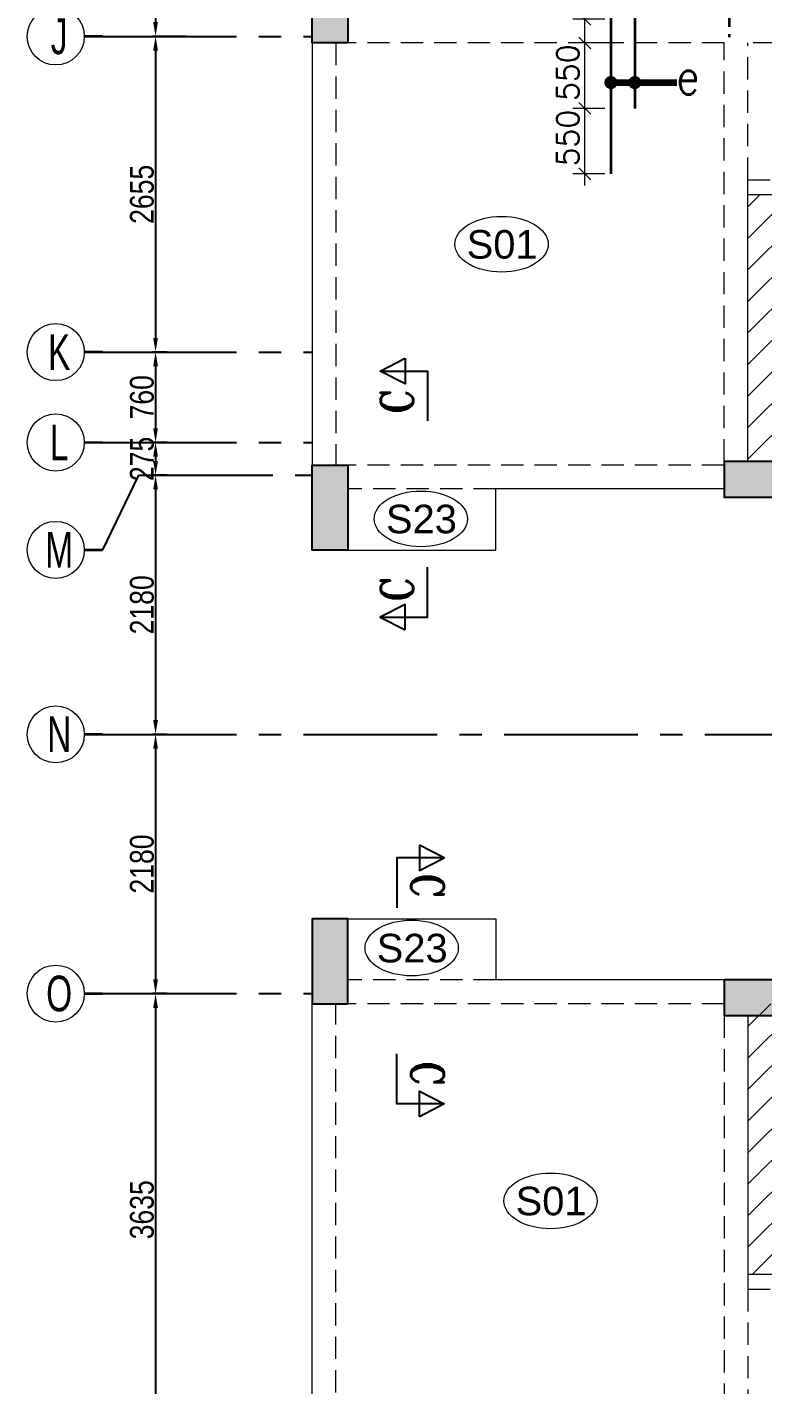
# Model space of a CAD drawing. Header units: millimetres. Extents: x 1255966 to 1543449, y 318653 to 465396.
# Drawn here: x 1255966 to 1262152, y 340698 to 352116 of the extents above; entities that cross this region are included whole.
import ezdxf
from ezdxf.enums import TextEntityAlignment as Align

# ---------------------------------------------------------------- set-up
doc = ezdxf.new("R2010")
doc.units = ezdxf.units.MM
doc.header["$LTSCALE"] = 500
doc.header["$MEASUREMENT"] = 0
doc.header["$PDMODE"] = 34
for name, pattern in [('CONTINOUS', [0]), ('DASHED2', [0.375, 0.25, -0.125]), ('HIDDEN', [0.375, 0.25, -0.125]), ('PHANTOM2', [1.25, 0.625, -0.125, 0.125, -0.125, 0.125, -0.125]), ('Site$0$CENTER2', [1.125, 0.75, -0.125, 0.125, -0.125])]:
    doc.linetypes.add(name, pattern=pattern)
doc.layers.get('Defpoints').update_dxf_attribs({"lineweight": 0})
for name, color, linetype, lineweight in [('ARROW', 1, 'Continuous', 0), ('CALL', 1, 'Continuous', 18), ('CUT OUT', 1, 'Continuous', 13), ('GRID NO.', 7, 'Continuous', 20), ('HATCH', 1, 'Continuous', 5), ('ST-DIM', 1, 'PHANTOM2', 15), ('STC REINF.BOTTOM', 7, 'Continuous', 35), ('TEXT 01', 3, 'Continuous', 15), ('TOWER AREA BEAM..', 3, 'Continuous', 20), ('TOWER COL HATCH', 253, 'Continuous', 20)]:
    doc.layers.add(name, color=color, linetype=linetype, lineweight=lineweight)
for name, color, linetype in [('GRID', 7, 'Continuous'), ('GRID DIM', 7, 'Continuous'), ('S-COLUMN-HATCH', 253, 'Continuous'), ('S-FRAMING PLAN', 4, 'Continuous'), ('S-T', 3, 'Continuous'), ('sec', 31, 'Continuous'), ('TEXT-20', 3, 'Continuous'), ('TOWER AREA COLUMN.', 6, 'Continuous')]:
    doc.layers.add(name, color=color, linetype=linetype)
doc.styles.add('ABHI', font='arial.ttf')
doc.styles.add('D50', font='arial.ttf', dxfattribs={"width": 0.8})
doc.styles.add('ROMANCE', font='romans.shx')
doc.styles.add('RT', font='romant.shx', dxfattribs={"height": 8})
doc.styles.add('S-T', font='romans.shx')
doc.dimstyles.new('GRID DIM', dxfattribs={"dimtxt": 250, "dimasz": 100, "dimexe": 75, "dimexo": 0, "dimgap": 50, "dimtad": 1, "dimdec": 0, "dimzin": 0, "dimdsep": 46, "dimtxsty": 'ROMANCE', "dimblk": 'ARCHTICK', "dimcen": 0, "dimdle": 0.5, "dimclrd": 8, "dimclre": 8, "dimclrt": 3, "dimadec": 0, "dimazin": 0, "dimtfac": 1, "dimtdec": 0, "dimtmove": 0, "dimatfit": 3, "dimldrblk": 'DOT', "dimfxl": 200, "dimtolj": 1, "dimtzin": 0, "dimlwd": -1, "dimlwe": -1, "dimarcsym": 2})
doc.dimstyles.new('INNER DIM', dxfattribs={"dimtxt": 200, "dimasz": 120, "dimexe": 25, "dimexo": 25, "dimgap": 12, "dimtad": 1, "dimdec": 0, "dimrnd": 5, "dimzin": 0, "dimdsep": 46, "dimtxsty": 'D50', "dimcen": 0.09, "dimdle": 25, "dimclrt": 6, "dimadec": 0, "dimazin": 0, "dimtfac": 1, "dimtdec": 0, "dimtofl": 0, "dimtmove": 1, "dimatfit": 3, "dimfxl": 75, "dimtolj": 1, "dimtzin": 0, "dimarcsym": 0})
pattern_1 = [(45, (-1381890.62, -304839.69), (-132.582521, 132.582521), [])]

# ---------------------------------------------------------------- blocks, each defined once
blk = doc.blocks.new('GRID MARK')
at = {"layer": 'GRID NO.', "const_width": 50}
blk.add_lwpolyline([(0, -541), (0, -891)], dxfattribs=at)
at = {"layer": 'GRID NO.'}
blk.add_circle((0, 0), 541, dxfattribs=at)
at = {"layer": 'GRID NO.', "style": 'D50', "width": 0.8}
blk.add_attdef('Y1', text='', height=500, dxfattribs=at).set_placement((-33, -267), align=Align.CENTER)
blk = doc.blocks.new('*D413')
at = {"layer": 'Defpoints', "color": 0, "linetype": 'Continuous', "transparency": 16777216}
for p in [(1257334, 353973), (1257046, 352038), (1257334, 352038)]:
    blk.add_point(p, dxfattribs=at)
at = {"layer": 'GRID DIM', "color": 0, "linetype": 'Continuous', "lineweight": -2, "transparency": 16777216}
for p, q in [((1257309, 353973), (1257021, 353973)), ((1257309, 352038), (1257021, 352038))]:
    blk.add_line(p, q, dxfattribs=at)
at = {"layer": 'GRID DIM', "linetype": 'Continuous', "lineweight": -2, "transparency": 16777216}
blk.add_line((1257046, 353853), (1257046, 352158), dxfattribs=at)
at = {"layer": 'GRID DIM', "linetype": 'Continuous', "transparency": 16777216}
for points in [[(1257026, 353853), (1257066, 353853), (1257046, 353973)], [(1257026, 352158), (1257066, 352158), (1257046, 352038)]]:
    blk.add_solid(points, dxfattribs=at)
at = {"layer": 'GRID DIM', "linetype": 'Continuous', "transparency": 16777216, "insert": (1256932, 353005), "char_height": 200, "attachment_point": 5, "rotation": 90, "style": 'D50'}
blk.add_mtext('\\A1;1935', dxfattribs=at)
blk = doc.blocks.new('*D414')
at = {"layer": 'Defpoints', "color": 0, "linetype": 'Continuous', "transparency": 16777216}
for p in [(1257334, 352038), (1257046, 349383), (1257168, 349383)]:
    blk.add_point(p, dxfattribs=at)
at = {"layer": 'GRID DIM', "color": 0, "linetype": 'Continuous', "lineweight": -2, "transparency": 16777216}
for p, q in [((1257309, 352038), (1257021, 352038)), ((1257143, 349383), (1257021, 349383))]:
    blk.add_line(p, q, dxfattribs=at)
at = {"layer": 'GRID DIM', "linetype": 'Continuous', "lineweight": -2, "transparency": 16777216}
blk.add_line((1257046, 351918), (1257046, 349503), dxfattribs=at)
at = {"layer": 'GRID DIM', "linetype": 'Continuous', "transparency": 16777216}
for points in [[(1257026, 351918), (1257066, 351918), (1257046, 352038)], [(1257026, 349503), (1257066, 349503), (1257046, 349383)]]:
    blk.add_solid(points, dxfattribs=at)
at = {"layer": 'GRID DIM', "linetype": 'Continuous', "transparency": 16777216, "insert": (1256932, 350710), "char_height": 200, "attachment_point": 5, "rotation": 90, "style": 'D50'}
blk.add_mtext('\\A1;2655', dxfattribs=at)
blk = doc.blocks.new('*D415')
at = {"layer": 'Defpoints', "color": 0, "linetype": 'Continuous', "transparency": 16777216}
for p in [(1257168, 349383), (1257046, 348623), (1257168, 348623)]:
    blk.add_point(p, dxfattribs=at)
at = {"layer": 'GRID DIM', "color": 0, "linetype": 'Continuous', "lineweight": -2, "transparency": 16777216}
for p, q in [((1257143, 349383), (1257021, 349383)), ((1257143, 348623), (1257021, 348623))]:
    blk.add_line(p, q, dxfattribs=at)
at = {"layer": 'GRID DIM', "linetype": 'Continuous', "lineweight": -2, "transparency": 16777216}
blk.add_line((1257046, 349263), (1257046, 348743), dxfattribs=at)
at = {"layer": 'GRID DIM', "linetype": 'Continuous', "transparency": 16777216}
for points in [[(1257026, 349263), (1257066, 349263), (1257046, 349383)], [(1257026, 348743), (1257066, 348743), (1257046, 348623)]]:
    blk.add_solid(points, dxfattribs=at)
at = {"layer": 'GRID DIM', "linetype": 'Continuous', "transparency": 16777216, "insert": (1256932, 349003), "char_height": 200, "attachment_point": 5, "rotation": 90, "style": 'D50'}
blk.add_mtext('\\A1;760', dxfattribs=at)
blk = doc.blocks.new('*D416')
at = {"layer": 'Defpoints', "color": 0, "linetype": 'Continuous', "transparency": 16777216}
for p in [(1257168, 348623), (1257046, 348348), (1257168, 348348)]:
    blk.add_point(p, dxfattribs=at)
at = {"layer": 'GRID DIM', "color": 0, "linetype": 'Continuous', "lineweight": -2, "transparency": 16777216}
for p, q in [((1257143, 348623), (1257021, 348623)), ((1257143, 348348), (1257021, 348348))]:
    blk.add_line(p, q, dxfattribs=at)
at = {"layer": 'GRID DIM', "linetype": 'Continuous', "lineweight": -2, "transparency": 16777216}
blk.add_line((1257046, 348503), (1257046, 348468), dxfattribs=at)
at = {"layer": 'GRID DIM', "linetype": 'Continuous', "transparency": 16777216}
for points in [[(1257026, 348503), (1257066, 348503), (1257046, 348623)], [(1257026, 348468), (1257066, 348468), (1257046, 348348)]]:
    blk.add_solid(points, dxfattribs=at)
at = {"layer": 'GRID DIM', "linetype": 'Continuous', "transparency": 16777216, "insert": (1256932, 348485), "char_height": 200, "attachment_point": 5, "rotation": 90, "style": 'D50'}
blk.add_mtext('\\A1;275', dxfattribs=at)
blk = doc.blocks.new('*D417')
at = {"layer": 'Defpoints', "color": 0, "linetype": 'Continuous', "transparency": 16777216}
for p in [(1257168, 348348), (1257046, 346168), (1257168, 346168)]:
    blk.add_point(p, dxfattribs=at)
at = {"layer": 'GRID DIM', "color": 0, "linetype": 'Continuous', "lineweight": -2, "transparency": 16777216}
for p, q in [((1257143, 348348), (1257021, 348348)), ((1257143, 346168), (1257021, 346168))]:
    blk.add_line(p, q, dxfattribs=at)
at = {"layer": 'GRID DIM', "linetype": 'Continuous', "lineweight": -2, "transparency": 16777216}
blk.add_line((1257046, 348228), (1257046, 346288), dxfattribs=at)
at = {"layer": 'GRID DIM', "linetype": 'Continuous', "transparency": 16777216}
for points in [[(1257026, 348228), (1257066, 348228), (1257046, 348348)], [(1257026, 346288), (1257066, 346288), (1257046, 346168)]]:
    blk.add_solid(points, dxfattribs=at)
at = {"layer": 'GRID DIM', "linetype": 'Continuous', "transparency": 16777216, "insert": (1256932, 347258), "char_height": 200, "attachment_point": 5, "rotation": 90, "style": 'D50'}
blk.add_mtext('\\A1;2180', dxfattribs=at)
blk = doc.blocks.new('*D418')
at = {"layer": 'Defpoints', "color": 0, "linetype": 'Continuous', "transparency": 16777216}
for p in [(1257168, 346168), (1257046, 343988), (1257168, 343988)]:
    blk.add_point(p, dxfattribs=at)
at = {"layer": 'GRID DIM', "color": 0, "linetype": 'Continuous', "lineweight": -2, "transparency": 16777216}
for p, q in [((1257143, 346168), (1257021, 346168)), ((1257143, 343988), (1257021, 343988))]:
    blk.add_line(p, q, dxfattribs=at)
at = {"layer": 'GRID DIM', "linetype": 'Continuous', "lineweight": -2, "transparency": 16777216}
blk.add_line((1257046, 346048), (1257046, 344108), dxfattribs=at)
at = {"layer": 'GRID DIM', "linetype": 'Continuous', "transparency": 16777216}
for points in [[(1257026, 346048), (1257066, 346048), (1257046, 346168)], [(1257026, 344108), (1257066, 344108), (1257046, 343988)]]:
    blk.add_solid(points, dxfattribs=at)
at = {"layer": 'GRID DIM', "linetype": 'Continuous', "transparency": 16777216, "insert": (1256932, 345078), "char_height": 200, "attachment_point": 5, "rotation": 90, "style": 'D50'}
blk.add_mtext('\\A1;2180', dxfattribs=at)
blk = doc.blocks.new('*D419')
at = {"layer": 'Defpoints', "color": 0, "linetype": 'Continuous', "transparency": 16777216}
for p in [(1257168, 343988), (1257046, 340353), (1257168, 340353)]:
    blk.add_point(p, dxfattribs=at)
at = {"layer": 'GRID DIM', "color": 0, "linetype": 'Continuous', "lineweight": -2, "transparency": 16777216}
for p, q in [((1257143, 343988), (1257021, 343988)), ((1257143, 340353), (1257021, 340353))]:
    blk.add_line(p, q, dxfattribs=at)
at = {"layer": 'GRID DIM', "linetype": 'Continuous', "lineweight": -2, "transparency": 16777216}
blk.add_line((1257046, 343868), (1257046, 340473), dxfattribs=at)
at = {"layer": 'GRID DIM', "linetype": 'Continuous', "transparency": 16777216}
for points in [[(1257026, 343868), (1257066, 343868), (1257046, 343988)], [(1257026, 340473), (1257066, 340473), (1257046, 340353)]]:
    blk.add_solid(points, dxfattribs=at)
at = {"layer": 'GRID DIM', "linetype": 'Continuous', "transparency": 16777216, "insert": (1256932, 342170), "char_height": 200, "attachment_point": 5, "rotation": 90, "style": 'D50'}
blk.add_mtext('\\A1;3635', dxfattribs=at)
blk = doc.blocks.new('_ArchTick')
at = {"color": 0, "linetype": 'ByBlock', "const_width": 0.15}
blk.add_lwpolyline([(-0.5, -0.5), (0.5, 0.5)], dxfattribs=at)
blk = doc.blocks.new('_Dot')
at = {"color": 0, "linetype": 'ByBlock', "lineweight": -2}
blk.add_line((-0.5, 0), (-1, 0), dxfattribs=at)
at = {"color": 0, "linetype": 'ByBlock', "const_width": 0.5}
blk.add_lwpolyline([(-0.25, 0, 1), (0.25, 0, 1)], format="xyb", close=True, dxfattribs=at)
blk = doc.blocks.new('_Oblique')
at = {"color": 0, "linetype": 'ByBlock', "lineweight": -2}
blk.add_line((-0.5, -0.5), (0.5, 0.5), dxfattribs=at)
blk = doc.blocks.new('*D733')
at = {"layer": 'Defpoints', "color": 0, "linetype": 'ByBlock', "transparency": 16777216}
for p in [(1260655, 352783), (1260874, 352783), (1260874, 352183)]:
    blk.add_point(p, dxfattribs=at)
at = {"layer": 'ST-DIM', "color": 1, "linetype": 'CONTINOUS', "transparency": 16777216}
for p, q in [((1260655, 352083), (1260655, 352883)), ((1260824, 352783), (1260555, 352783)), ((1260824, 352183), (1260555, 352183))]:
    blk.add_line(p, q, dxfattribs=at)
at = {"layer": 'ST-DIM', "color": 1, "linetype": 'ByBlock', "transparency": 16777216, "xscale": 100, "yscale": 100, "zscale": 100}
for p, rotation in [((1260655, 352783), 90), ((1260655, 352183), 270)]:
    blk.add_blockref('_Oblique', p, dxfattribs=dict(at, rotation=rotation))
at = {"layer": 'ST-DIM', "color": 3, "linetype": 'ByBlock', "transparency": 16777216, "insert": (1260512, 352483), "char_height": 185, "attachment_point": 5, "rotation": 90, "style": 'ROMANCE'}
blk.add_mtext('\\A1;600', dxfattribs=at)
blk = doc.blocks.new('*D735')
at = {"layer": 'Defpoints', "color": 0, "linetype": 'ByBlock', "transparency": 16777216}
for p in [(1260655, 351983), (1260874, 351983), (1260874, 351433)]:
    blk.add_point(p, dxfattribs=at)
at = {"layer": 'ST-DIM', "color": 1, "linetype": 'CONTINOUS', "transparency": 16777216}
for p, q in [((1260655, 351333), (1260655, 352083)), ((1260824, 351983), (1260555, 351983)), ((1260824, 351433), (1260555, 351433))]:
    blk.add_line(p, q, dxfattribs=at)
at = {"layer": 'ST-DIM', "color": 1, "linetype": 'ByBlock', "transparency": 16777216, "xscale": 100, "yscale": 100, "zscale": 100}
for p, rotation in [((1260655, 351983), 90), ((1260655, 351433), 270)]:
    blk.add_blockref('_Oblique', p, dxfattribs=dict(at, rotation=rotation))
at = {"layer": 'ST-DIM', "color": 3, "linetype": 'ByBlock', "transparency": 16777216, "insert": (1260512, 351733), "char_height": 185, "attachment_point": 5, "rotation": 90, "style": 'ROMANCE'}
blk.add_mtext('\\A1;550', dxfattribs=at)
blk = doc.blocks.new('*D736')
at = {"layer": 'Defpoints', "color": 0, "linetype": 'ByBlock', "transparency": 16777216}
for p in [(1260655, 351433), (1260874, 351433), (1260874, 350883)]:
    blk.add_point(p, dxfattribs=at)
at = {"layer": 'ST-DIM', "color": 1, "linetype": 'CONTINOUS', "transparency": 16777216}
for p, q in [((1260655, 350783), (1260655, 351533)), ((1260824, 351433), (1260555, 351433)), ((1260824, 350883), (1260555, 350883))]:
    blk.add_line(p, q, dxfattribs=at)
at = {"layer": 'ST-DIM', "color": 1, "linetype": 'ByBlock', "transparency": 16777216, "xscale": 100, "yscale": 100, "zscale": 100}
for p, rotation in [((1260655, 351433), 90), ((1260655, 350883), 270)]:
    blk.add_blockref('_Oblique', p, dxfattribs=dict(at, rotation=rotation))
at = {"layer": 'ST-DIM', "color": 3, "linetype": 'ByBlock', "transparency": 16777216, "insert": (1260512, 351183), "char_height": 185, "attachment_point": 5, "rotation": 90, "style": 'ROMANCE'}
blk.add_mtext('\\A1;550', dxfattribs=at)
blk = doc.blocks.new('A$Ca8bcdc7a')
at = {"layer": 'HATCH', "ltscale": 10}
h = blk.add_hatch(dxfattribs=at)
h.set_pattern_fill('ANSI31', color=1, scale=1500)
h.set_pattern_definition(pattern_1)
h.paths.add_polyline_path([(-11160, -6820), (-12585, -6820), (-12585, -9065), (-12185, -9065), (-12185, -9095), (-11160, -9095)])
h = blk.add_hatch(dxfattribs=at)
h.set_pattern_fill('ANSI31', color=1, scale=1500)
h.set_pattern_definition(pattern_1)
h.paths.add_polyline_path([(-11160, -13625), (-12585, -13625), (-12585, -15900), (-11160, -15900)])
at = {"layer": 'S-FRAMING PLAN', "color": 3, "linetype": 'ByBlock', "lineweight": 20, "ltscale": 10}
for p, q in [((-16250, -5545), (-16250, -9095)), ((-12585, -9065), (-12585, -6695)), ((-12585, -6820), (-11160, -6820)), ((-12785, -9295), (-14705, -9295)), ((-12785, -13425), (-14705, -13425)), ((-16250, -17175), (-16250, -13625)), ((-12585, -13725), (-12585, -16025)), ((-12585, -15900), (-11160, -15900))]:
    blk.add_line(p, q, dxfattribs=at)
for points in [[(-15950, -9810), (-14705, -9810), (-14705, -9295)], [(-15950, -12910), (-14705, -12910), (-14705, -13425)]]:
    blk.add_lwpolyline(points, dxfattribs=at)
at = {"layer": 'TOWER AREA BEAM..', "color": 3, "linetype": 'HIDDEN', "ltscale": 1.5}
for p, q in [((-16050, -5545), (-16050, -9095)), ((-12785, -5545), (-15950, -5545)), ((-12785, -9065), (-12785, -5545)), ((-11230, -5545), (-12585, -5545)), ((-12585, -6695), (-12585, -5545)), ((-12585, -6695), (-11160, -6695)), ((-12785, -9095), (-15950, -9095)), ((-14705, -9295), (-15950, -9295)), ((-14705, -13425), (-15950, -13425)), ((-16050, -17175), (-16050, -13625)), ((-12785, -13625), (-15950, -13625)), ((-12785, -13725), (-12785, -17175)), ((-12585, -16025), (-11160, -16025)), ((-12585, -16025), (-12585, -17175))]:
    blk.add_line(p, q, dxfattribs=at)
blk = doc.blocks.new('3tgra')
at = {"layer": 'TOWER COL HATCH'}
h = blk.add_hatch(color=253, dxfattribs=at)
h.dxf.hatch_style = 1
h.paths.add_polyline_path([(1365941, 80597), (1365641, 80597), (1365641, 81197), (1365941, 81197)])
h = blk.add_hatch(color=253, dxfattribs=at)
h.dxf.hatch_style = 1
h.paths.add_polyline_path([(1369706, 76777), (1369706, 77077), (1369106, 77077), (1369106, 76777)])
h = blk.add_hatch(color=253, dxfattribs=at)
h.dxf.hatch_style = 1
h.paths.add_polyline_path([(1365941, 76332), (1365641, 76332), (1365641, 77047), (1365941, 77047)])
h = blk.add_hatch(color=253, dxfattribs=at)
h.dxf.hatch_style = 1
h.paths.add_polyline_path([(1365941, 73232), (1365641, 73232), (1365641, 72517), (1365941, 72517)])
h = blk.add_hatch(color=253, dxfattribs=at)
h.dxf.hatch_style = 1
h.paths.add_polyline_path([(1369706, 72417), (1369706, 72717), (1369106, 72717), (1369106, 72417)])
at = {"layer": 'TOWER AREA COLUMN.', "color": 4}
for points in [[(1365941, 80597), (1365641, 80597), (1365641, 81197), (1365941, 81197)], [(1369706, 76777), (1369706, 77077), (1369106, 77077), (1369106, 76777)], [(1365941, 76332), (1365641, 76332), (1365641, 77047), (1365941, 77047)], [(1365941, 73232), (1365641, 73232), (1365641, 72517), (1365941, 72517)], [(1369706, 72417), (1369706, 72717), (1369106, 72717), (1369106, 72417)]]:
    blk.add_lwpolyline(points, close=True, dxfattribs=at)

msp = doc.modelspace()

# ---------------------------------------------------------------- linework, layer by layer
at = {"layer": 'CALL', "color": 200, "linetype": 'Continuous', "ltscale": 10}
for centre in [(1259955.5, 350290), (1259276.9, 347980.2), (1259199.2, 344371.6), (1260367.1, 342244.5)]:
    msp.add_ellipse(centre, major_axis=(392.2, 0), ratio=0.597584, dxfattribs=at)
at = {"layer": 'GRID', "color": 16, "linetype": 'Site$0$CENTER2', "ltscale": 3}
for points in [[(1256601.9, 352037.9), (1258361.6, 352037.9)], [(1256601.9, 349382.9), (1258361.6, 349382.9)], [(1256601.9, 348622.9), (1258361.6, 348622.9)], [(1256601.9, 347719.6), (1256906.1, 348348.1), (1258361.6, 348348.1)], [(1256601.9, 346168.2), (1263106.6, 346168.2)], [(1256601.9, 343987.9), (1258361.6, 343987.9)]]:
    msp.add_lwpolyline(points, dxfattribs=at)
at = {"layer": 'sec', "color": 4}
for points in [[(1259143.5, 349331), (1259143.5, 349116.7), (1258934.8, 349223.9), (1259143.5, 349331)], [(1258934.8, 349223.9), (1259333.7, 349223.9), (1259333.7, 348803.9)], [(1258934.8, 347153.6), (1259333.7, 347153.6), (1259333.7, 347573.6)], [(1259143.5, 347046.5), (1259143.5, 347260.8), (1258934.8, 347153.6), (1259143.5, 347046.5)], [(1259263.9, 345237.6), (1259263.9, 345023.3), (1259472.5, 345130.4), (1259263.9, 345237.6)], [(1259472.5, 345130.4), (1259073.6, 345130.4), (1259073.6, 344710.4)], [(1259472.5, 343060.2), (1259073.6, 343060.2), (1259073.6, 343480.2)], [(1259263.9, 342953), (1259263.9, 343167.3), (1259472.5, 343060.2), (1259263.9, 342953)]]:
    msp.add_lwpolyline(points, dxfattribs=at)
at = {"layer": 'STC REINF.BOTTOM', "color": 4, "linetype": 'DASHED2'}
msp.add_line((1261869.1, 356743.1), (1261869.1, 352031), dxfattribs=at)
at = {"layer": 'STC REINF.BOTTOM', "color": 4, "linetype": 'Continuous'}
for p, q in [((1260874.4, 353383.1), (1260874.4, 350883.1)), ((1261074.4, 352783.1), (1261074.4, 351433.1))]:
    msp.add_line(p, q, dxfattribs=at)

# ---------------------------------------------------------------- block references
at = {"layer": 'CUT OUT', "color": 4}
msp.add_blockref('3tgra', (-107279, 271386.2), dxfattribs=at)
at = {"layer": 'GRID NO.'}
ref = msp.add_blockref('GRID MARK', (1256206.6, 352037.9), dxfattribs=dict(at, xscale=0.443520000003279, yscale=0.443520000003279, zscale=0.443520000003279, rotation=90))
ref.add_attrib('Y1', 'J', dxfattribs={"height": 300, "style": 'D50', "width": 0.669886}).set_placement((1256235.6, 352038.9), align=Align.MIDDLE_CENTER)
ref = msp.add_blockref('GRID MARK', (1256206.6, 349382.9), dxfattribs=dict(at, xscale=0.443520000003279, yscale=0.443520000003279, zscale=0.443520000003279, rotation=90))
ref.add_attrib('Y1', 'K', dxfattribs={"height": 300, "style": 'D50', "width": 0.669886}).set_placement((1256235.6, 349383.9), align=Align.MIDDLE_CENTER)
ref = msp.add_blockref('GRID MARK', (1256206.6, 348622.9), dxfattribs=dict(at, xscale=0.443520000003279, yscale=0.443520000003279, zscale=0.443520000003279, rotation=90))
ref.add_attrib('Y1', 'L', dxfattribs={"height": 300, "style": 'D50', "width": 0.669886}).set_placement((1256235.6, 348623.9), align=Align.MIDDLE_CENTER)
ref = msp.add_blockref('GRID MARK', (1256206.6, 347719.6), dxfattribs=dict(at, xscale=0.443520000003279, yscale=0.443520000003279, zscale=0.443520000003279, rotation=90))
ref.add_attrib('Y1', 'M', dxfattribs={"height": 300, "style": 'D50', "width": 0.669886}).set_placement((1256235.6, 347720.6), align=Align.MIDDLE_CENTER)
ref = msp.add_blockref('GRID MARK', (1256206.6, 346168.2), dxfattribs=dict(at, xscale=0.443520000003279, yscale=0.443520000003279, zscale=0.443520000003279, rotation=90))
ref.add_attrib('Y1', 'N', dxfattribs={"height": 300, "style": 'D50', "width": 0.669886}).set_placement((1256235.6, 346169.2), align=Align.MIDDLE_CENTER)
ref = msp.add_blockref('GRID MARK', (1256206.6, 343987.9), dxfattribs=dict(at, xscale=0.443520000003279, yscale=0.443520000003279, zscale=0.443520000003279, rotation=90))
ref.add_attrib('Y1', 'O', dxfattribs={"height": 300, "style": 'D50', "width": 0.669886}).set_placement((1256235.6, 343989), align=Align.MIDDLE_CENTER)
at = {"layer": 'S-COLUMN-HATCH', "color": 4, "ltscale": 10}
msp.add_blockref('A$Ca8bcdc7a', (1274611.6, 357527.7), dxfattribs=at)

# ---------------------------------------------------------------- texts
at = {"layer": 'S-T', "color": 2, "linetype": 'Continuous', "ltscale": 10, "style": 'S-T', "width": 0.85}
msp.add_text('e', height=300, dxfattribs=at).set_placement((1261422.8, 351549.4, 42.6))
at = {"layer": 'TEXT 01', "color": 2, "linetype": 'Continuous', "style": 'ABHI'}
for s, p in [('S01', (1259661.7, 350169.4, 0)), ('S23', (1258983.1, 347859.6, 0)), ('S23', (1258905.4, 344251.1, 0)), ('S01', (1260073.3, 342123.9, 0))]:
    msp.add_text(s, height=240, dxfattribs=at).set_placement(p)
at = {"layer": 'TEXT-20', "color": 4, "lineweight": 20, "ltscale": 0.2, "style": 'RT', "width": 0.85}
for rotation, p in [(90, (1259211, 348863.4)), (90, (1259211, 347282.8)), (270, (1259196.3, 345001.2)), (270, (1259196.3, 343420.7))]:
    msp.add_text('C', height=272.2, rotation=rotation, dxfattribs=at).set_placement(p)

# ---------------------------------------------------------------- dimensions: what is measured, and where the dimension line sits
at = {"layer": 'GRID DIM', "color": 0, "linetype": 'Continuous'}
for base, p1, p2, picture, middle in [((1257046, 352037.9), (1257333.7, 353972.9), (1257333.7, 352037.9), '*D413', (1256931.8, 353005.4)), ((1257046, 349382.9), (1257333.7, 352037.9), (1257168.2, 349382.9), '*D414', (1256931.9, 350710.4)), ((1257046, 348622.9), (1257168.2, 349382.9), (1257168.2, 348622.9), '*D415', (1256931.9, 349002.9)), ((1257046, 346168.2), (1257168.2, 348348.1), (1257168.2, 346168.2), '*D417', (1256931.9, 347258.1)), ((1257046, 343987.9), (1257168.2, 346168.2), (1257168.2, 343987.9), '*D418', (1256931.9, 345078)), ((1257046, 340352.9), (1257168.2, 343987.9), (1257168.2, 340352.9), '*D419', (1256931.8, 342170.4))]:
    dim = msp.add_linear_dim(base=base, p1=p1, p2=p2, angle=90, dimstyle='INNER DIM', override={"dimclrd": 256, "dimclrt": 256}, dxfattribs=at)
    dim.commit()
    dim.dimension.update_dxf_attribs({"geometry": picture, "text_midpoint": middle})
dim = msp.add_linear_dim(base=(1257046, 348348.1), p1=(1257168.2, 348622.9), p2=(1257168.2, 348348.1), angle=90, dimstyle='INNER DIM', override={"dimclrd": 256, "dimclrt": 256}, dxfattribs=at)
dim.commit()
dim.dimension.update_dxf_attribs({"geometry": '*D416', "text_midpoint": (1257046, 348485.5), "dimtype": 160})
at = {"layer": 'ST-DIM', "linetype": 'ByBlock'}
dim = msp.add_linear_dim(base=(1260654.6, 352783.1), p1=(1260874.4, 352183.1), p2=(1260874.4, 352783.1), angle=90, dimstyle='GRID DIM', override={"dimtxt": 185, "dimexe": 100, "dimexo": 50, "dimblk1": 'Oblique', "dimblk2": 'Oblique', "dimsah": 1, "dimdle": 100, "dimclrd": 1, "dimclre": 1}, dxfattribs=at)
dim.commit()
dim.dimension.update_dxf_attribs({"geometry": '*D733', "text_midpoint": (1260512.1, 352483.1)})
for base, p1, p2, picture, middle in [((1260654.6, 351983.1), (1260874.4, 351433.1), (1260874.4, 351983.1), '*D735', (1260654.6, 351733.1)), ((1260654.6, 351433.1), (1260874.4, 350883.1), (1260874.4, 351433.1), '*D736', (1260654.6, 351183.1))]:
    dim = msp.add_linear_dim(base=base, p1=p1, p2=p2, angle=90, dimstyle='GRID DIM', override={"dimtxt": 185, "dimexe": 100, "dimexo": 50, "dimblk1": 'Oblique', "dimblk2": 'Oblique', "dimsah": 1, "dimdle": 100, "dimclrd": 1, "dimclre": 1}, dxfattribs=at)
    dim.commit()
    dim.dimension.update_dxf_attribs({"geometry": picture, "text_midpoint": middle, "dimtype": 160})

# ---------------------------------------------------------------- leaders
at = {"layer": 'ARROW', "linetype": 'ByBlock'}
for points in [[(1260874.6, 351650), (1261137.9, 351650), (1261170.2, 351650)], [(1261074.6, 351650), (1261397.3, 351650), (1261429.6, 351650)]]:
    msp.add_leader(points, dimstyle='GRID DIM', override={"dimasz": 110, "dimtad": 0, "dimclrd": 1, "dimlwd": 65534}, dxfattribs=at)

doc.saveas('drawing.dxf')
